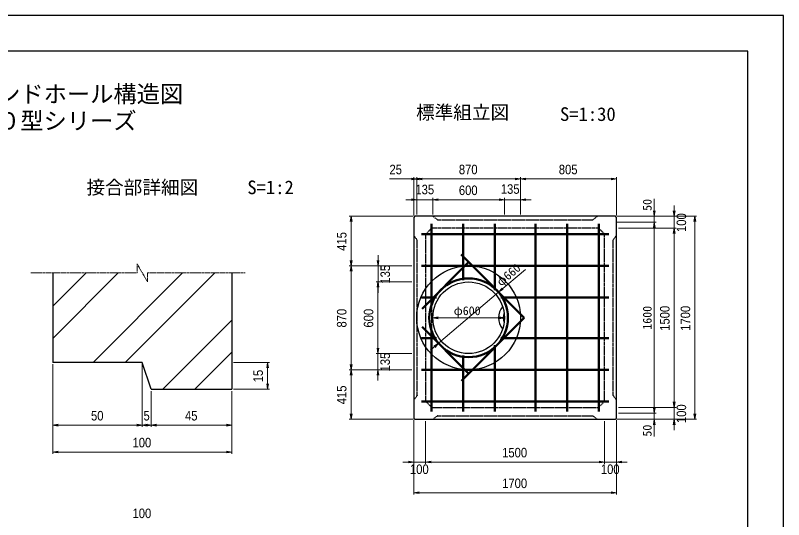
# Model space of a CAD drawing. Units: millimetres, scale not verified. Extents: x -210 to 210, y -148 to 148.
# Drawn here: x -4.6 to 210, y 7.8 to 148.5 of the extents above; entities that cross this region are included whole.
import ezdxf
from ezdxf.enums import TextEntityAlignment as Align

# ---------------------------------------------------------------- set-up
doc = ezdxf.new("R2010")
doc.units = ezdxf.units.MM
doc.linetypes.add('USER1', pattern=[12.95, 6.35, -3.175, 0.25, -3.175])
doc.linetypes.add('USER2', pattern=[4.7625, 3.175, -1.5875])
doc.layers.add('0-0', color=7, linetype='Continuous')
for name, color, linetype, lineweight in [('0-1_0', 9, 'Continuous', 25), ('0-2_dims', 2, 'Continuous', 13), ('0-3_pen1実線', 4, 'Continuous', 13), ('0-5_pen3実線', 7, 'Continuous', 25), ('0-6_pen4実線', 6, 'Continuous', 25), ('0-7_pen1一点', 4, 'USER1', 13), ('0-8_pen2破線', 3, 'USER2', 25), ('0-9_鉄筋１', 7, 'Continuous', 50), ('0-A_鉄筋２', 7, 'Continuous', 50)]:
    doc.layers.add(name, color=color, linetype=linetype, lineweight=lineweight)
doc.styles.add('ＭＳ ゴシック', font='')
doc.styles.add('ＭＳ Ｐゴシック', font='')
doc.styles.get('ＭＳ ゴシック').set_extended_font_data('MS Gothic')
doc.styles.get('ＭＳ Ｐゴシック').set_extended_font_data('MS PGothic')

# ---------------------------------------------------------------- blocks, each defined once
blk = doc.blocks.new('部分図 1')
at = {"layer": '0-1_0'}
blk.add_lwpolyline([(0, 0), (12600, 0), (12600, 8910), (0, 8910)], close=True, dxfattribs=at)
at = {"layer": '0-2_dims'}
for p, q in [((9500, 7233), (9500, 7555.57)), ((9525, 7243), (9525, 7555.57)), ((9525, 7243), (9525, 7555.57)), ((10395, 7540.57), (9525, 7540.57)), ((10395, 7243), (10395, 7555.57)), ((10395, 7243), (10395, 7555.57)), ((10395, 7540.57), (11200, 7540.57)), ((11200, 7233), (11200, 7555.57)), ((9525, 7366.54), (9435, 7366.54)), ((9525, 7243), (9525, 7381.54)), ((9660, 7366.54), (9525, 7366.54)), ((9660, 7243), (9660, 7381.54)), ((9660, 7243), (9660, 7381.53)), ((9660, 7366.54), (9750, 7366.54)), ((9660, 7366.53), (10260, 7366.53)), ((10260, 7366.53), (10170, 7366.53)), ((10260, 7243), (10260, 7381.53)), ((10260, 7243), (10260, 7381.53)), ((10260, 7366.53), (10395, 7366.53)), ((10395, 7243), (10395, 7381.53)), ((10395, 7366.53), (10485, 7366.53)), ((11683, 7228), (11683, 7318)), ((9495, 7228), (8960.31, 7228)), ((8975.31, 6813), (8975.31, 7228)), ((11205, 7228), (11698, 7228)), ((11205, 7228), (11871, 7228)), ((11683, 7128), (11683, 7228)), ((11856, 5528), (11856, 7228)), ((11215, 7128), (11698, 7128)), ((11215, 7128), (11698, 7128)), ((11683, 7128), (11683, 7038)), ((11683, 7128), (11683, 5628)), ((9201.26, 6813), (9201.26, 6903)), ((9485, 6813), (8960.31, 6813)), ((9485, 6813), (8960.31, 6813)), ((8975.31, 5943), (8975.31, 6813)), ((9485, 6813), (9186.26, 6813)), ((9201.26, 6678), (9201.26, 6813)), ((9485, 6678), (9185.31, 6678)), ((9485, 6678), (9186.26, 6678)), ((9200.31, 6678), (9200.31, 6078)), ((9201.26, 6678), (9201.26, 6588)), ((9200.31, 6078), (9200.31, 6168)), ((9485, 6078), (9185.31, 6078)), ((9485, 6078), (9185.31, 6078)), ((9200.31, 6078), (9200.31, 5943)), ((6475.03, 5989.69), (6475.03, 5464.03)), ((6475.03, 5989.69), (6475.03, 5239.03)), ((7225.03, 5989.69), (7225.03, 5464.03)), ((7225.03, 5989.69), (7225.03, 5464.03)), ((7990.03, 6004.69), (8290.12, 6004.69)), ((8275.12, 6004.69), (8275.12, 5779.69)), ((9485, 5943), (8960.31, 5943)), ((9485, 5943), (8960.31, 5943)), ((8975.31, 5943), (8975.31, 5528)), ((9485, 5943), (9185.31, 5943)), ((9200.31, 5943), (9200.31, 5853)), ((7300.03, 5764.69), (7300.03, 5464.03)), ((7300.03, 5764.69), (7300.03, 5464.03)), ((7975.03, 5764.69), (7975.03, 5464.03)), ((7975.03, 5764.69), (7975.03, 5239.03)), ((7990.03, 5779.69), (8290.12, 5779.69)), ((11683, 5628), (11683, 5718)), ((11215, 5628), (11698, 5628)), ((11215, 5628), (11698, 5628)), ((11683, 5628), (11683, 5528)), ((7225.03, 5479.03), (6475.03, 5479.03)), ((7300.03, 5479.03), (7225.03, 5479.03)), ((7300.03, 5479.03), (7975.03, 5479.03)), ((9495, 5528), (8960.31, 5528)), ((9500, 5523), (9500, 5155)), ((9500, 5523), (9500, 4898)), ((9600, 5513), (9600, 5155)), ((9600, 5513), (9600, 5155)), ((11100, 5513), (11100, 5155)), ((11100, 5513), (11100, 5155)), ((11200, 5523), (11200, 5155)), ((11200, 5523), (11200, 4898)), ((11205, 5528), (11871, 5528)), ((11205, 5528), (11698, 5528)), ((11683, 5528), (11683, 5438)), ((7975.03, 5254.03), (6475.03, 5254.03)), ((9500, 5170), (9410, 5170)), ((9600, 5170), (9500, 5170)), ((9600, 5170), (9690, 5170)), ((9600, 5170), (11100, 5170)), ((11100, 5170), (11010, 5170)), ((11100, 5170), (11200, 5170)), ((11200, 5170), (11290, 5170)), ((9500, 4913), (11200, 4913))]:
    blk.add_line(p, q, dxfattribs=at)
at = {"layer": '0-2_dims', "lineweight": 18}
for p, q in [((11516, 7228), (11516, 7373)), ((11215, 7228), (11531, 7228)), ((11516, 7228), (11516, 7178)), ((11205, 7178), (11531, 7178)), ((11205, 7178), (11531, 7178)), ((11516, 7178), (11516, 7088)), ((11516, 7178), (11516, 5578)), ((10211.7, 6591.42), (10436.71, 6782.2)), ((10211.7, 6591.42), (9708.3, 6164.58)), ((9660, 6378), (10260, 6378)), ((9708.3, 6164.58), (9639.65, 6106.38)), ((11516, 5578), (11516, 5668)), ((11215, 5578), (11531, 5578)), ((11215, 5578), (11531, 5578)), ((11516, 5578), (11516, 5528)), ((11205, 5528), (11531, 5528)), ((11516, 5528), (11516, 5383))]:
    blk.add_line(p, q, dxfattribs=at)
at = {"layer": '0-2_dims'}
for points in [[(9525, 7540.57), (9500, 7540.57), (9296.7, 7540.57)], [(9480, 7533.07), (9525, 7540.57), (9480, 7548.07)], [(9545, 7548.07), (9500, 7540.57), (9545, 7533.07)], [(9570, 7548.07), (9525, 7540.57), (9570, 7533.07)], [(10350, 7533.07), (10395, 7540.57), (10350, 7548.07)], [(10440, 7548.07), (10395, 7540.57), (10440, 7533.07)], [(11155, 7533.07), (11200, 7540.57), (11155, 7548.07)], [(9480, 7359.04), (9525, 7366.54), (9480, 7374.04)], [(9705, 7374.04), (9660, 7366.54), (9705, 7359.04)], [(9705, 7374.03), (9660, 7366.53), (9705, 7359.03)], [(10215, 7359.03), (10260, 7366.53), (10215, 7374.03)], [(10215, 7359.03), (10260, 7366.53), (10215, 7374.03)], [(10440, 7374.03), (10395, 7366.53), (10440, 7359.03)], [(8982.81, 7183), (8975.31, 7228), (8967.81, 7183)], [(11675.5, 7273), (11683, 7228), (11690.5, 7273)], [(11863.5, 7183), (11856, 7228), (11848.5, 7183)], [(11690.5, 7083), (11683, 7128), (11675.5, 7083)], [(11690.5, 7083), (11683, 7128), (11675.5, 7083)], [(8967.81, 6858), (8975.31, 6813), (8982.81, 6858)], [(9193.76, 6858), (9201.26, 6813), (9208.76, 6858)], [(8982.81, 6768), (8975.31, 6813), (8967.81, 6768)], [(9207.81, 6633), (9200.31, 6678), (9192.81, 6633)], [(9208.76, 6633), (9201.26, 6678), (9193.76, 6633)], [(9192.81, 6123), (9200.31, 6078), (9207.81, 6123)], [(9192.81, 6123), (9200.31, 6078), (9207.81, 6123)], [(8282.62, 5959.69), (8275.12, 6004.69), (8267.62, 5959.69)], [(8967.81, 5988), (8975.31, 5943), (8982.81, 5988)], [(8982.81, 5898), (8975.31, 5943), (8967.81, 5898)], [(9207.81, 5898), (9200.31, 5943), (9192.81, 5898)], [(8267.62, 5824.69), (8275.12, 5779.69), (8282.62, 5824.69)], [(11675.5, 5673), (11683, 5628), (11690.5, 5673)], [(11675.5, 5673), (11683, 5628), (11690.5, 5673)], [(8967.81, 5573), (8975.31, 5528), (8982.81, 5573)], [(11848.5, 5573), (11856, 5528), (11863.5, 5573)], [(6520.03, 5486.53), (6475.03, 5479.03), (6520.03, 5471.53)], [(7180.03, 5471.53), (7225.03, 5479.03), (7180.03, 5486.53)], [(7270.03, 5486.53), (7225.03, 5479.03), (7270.03, 5471.53)], [(7255.03, 5471.53), (7300.03, 5479.03), (7255.03, 5486.53)], [(7345.03, 5486.53), (7300.03, 5479.03), (7345.03, 5471.53)], [(7930.03, 5471.53), (7975.03, 5479.03), (7930.03, 5486.53)], [(11690.5, 5483), (11683, 5528), (11675.5, 5483)], [(6520.03, 5261.53), (6475.03, 5254.03), (6520.03, 5246.53)], [(7930.03, 5246.53), (7975.03, 5254.03), (7930.03, 5261.53)], [(9455, 5162.5), (9500, 5170), (9455, 5177.5)], [(9645, 5177.5), (9600, 5170), (9645, 5162.5)], [(9645, 5177.5), (9600, 5170), (9645, 5162.5)], [(11055, 5162.5), (11100, 5170), (11055, 5177.5)], [(11055, 5162.5), (11100, 5170), (11055, 5177.5)], [(11245, 5177.5), (11200, 5170), (11245, 5162.5)], [(9545, 4920.5), (9500, 4913), (9545, 4905.5)], [(11155, 4905.5), (11200, 4913), (11155, 4920.5)]]:
    blk.add_lwpolyline(points, dxfattribs=at)
at = {"layer": '0-2_dims', "lineweight": 18}
for points in [[(11508.5, 7273), (11516, 7228), (11523.5, 7273)], [(11523.5, 7133), (11516, 7178), (11508.5, 7133)], [(11523.5, 7133), (11516, 7178), (11508.5, 7133)], [(10241.17, 6626.24), (10211.7, 6591.42), (10250.87, 6614.8)], [(9705, 6385.5), (9660, 6378), (9705, 6370.5)], [(10215, 6370.5), (10260, 6378), (10215, 6385.5)], [(9678.83, 6129.76), (9708.3, 6164.58), (9669.13, 6141.2)], [(11508.5, 5623), (11516, 5578), (11523.5, 5623)], [(11508.5, 5623), (11516, 5578), (11523.5, 5623)], [(11523.5, 5483), (11516, 5528), (11508.5, 5483)]]:
    blk.add_lwpolyline(points, dxfattribs=at)
at = {"layer": '0-3_pen1実線'}
for p, q in [((6475.03, 6475.03), (6754.69, 6754.69)), ((6475.03, 6205.62), (7024.1, 6754.69)), ((6812.92, 6004.69), (7562.92, 6754.69)), ((7082.33, 6004.69), (7832.33, 6754.69)), ((7396.14, 5779.69), (7975.03, 6358.58)), ((7665.55, 5779.69), (7975.03, 6089.18))]:
    blk.add_line(p, q, dxfattribs=at)
at = {"layer": '0-5_pen3実線'}
for p, q in [((9510, 7228), (9500, 7218)), ((9500, 7218), (9500, 5538)), ((11200, 5538), (11200, 7218)), ((6475.03, 6754.69), (6475.03, 6004.69)), ((7975.03, 6754.69), (7975.03, 5779.69)), ((7225.03, 6004.69), (6475.03, 6004.69)), ((7300.03, 5779.69), (7225.03, 6004.69)), ((7300.03, 5779.69), (7975.03, 5779.69)), ((9500, 5538), (9510, 5528)), ((11190, 5528), (11200, 5538)), ((9510, 5528), (11190, 5528))]:
    blk.add_line(p, q, dxfattribs=at)
blk.add_lwpolyline([(11200, 7218), (11190, 7228), (9510, 7228)], dxfattribs=at)
for radius in [435, 300]:
    blk.add_circle((9960, 6378), radius, dxfattribs=at)
for radius, start, end in [(140, 138.43198, 221.56802), (100, 157.57189, 202.42811)]:
    blk.add_arc((10350, 6378), radius, start, end, dxfattribs=at)
at = {"layer": '0-6_pen4実線'}
blk.add_lwpolyline([(300, 300), (12300, 300), (12300, 8610), (300, 8610)], close=True, dxfattribs=at)
at = {"layer": '0-7_pen1一点'}
for p, q in [((7181.73, 6754.69), (7181.73, 6829.69)), ((7268.33, 6679.69), (7181.73, 6829.69)), ((7181.73, 6754.69), (6287.53, 6754.69)), ((8087.53, 6754.69), (7268.33, 6754.69)), ((7268.33, 6754.69), (7268.33, 6679.69))]:
    blk.add_line(p, q, dxfattribs=at)
at = {"layer": '0-8_pen2破線'}
for p, q in [((9700, 7198), (9660, 7228)), ((11000, 7198), (11040, 7228)), ((9700, 7198), (11000, 7198)), ((9650, 7128), (9650, 5628)), ((11050, 7128), (11050, 5628)), ((9600, 7078), (11100, 7078)), ((11170, 7028), (11200, 7068)), ((11170, 5728), (11170, 7028)), ((9530, 5728), (9500, 5688)), ((9600, 5678), (11100, 5678)), ((11170, 5728), (11200, 5688)), ((9700, 5558), (9660, 5528))]:
    blk.add_line(p, q, dxfattribs=at)
blk.add_lwpolyline([(9650, 5628), (11050, 5628), (11100, 5678), (11100, 7078), (11050, 7128), (9650, 7128), (9600, 7078), (9600, 5678)], close=True, dxfattribs=at)
for points in [[(9530, 5728), (9530, 7028), (9500, 7068)], [(9700, 5558), (11000, 5558), (11040, 5528)]]:
    blk.add_lwpolyline(points, dxfattribs=at)
at = {"layer": '0-9_鉄筋１'}
for p, q in [((9650, 7113.5), (9650, 6478.5)), ((9915, 7113.5), (9915, 6693.5)), ((10180, 7113.5), (10180, 6608.5)), ((10520, 7113.5), (10520, 5642.5)), ((10785, 7113.5), (10785, 5642.5)), ((11050, 7113.5), (11050, 5642.5)), ((9614.5, 7078), (11085.5, 7078)), ((10426.69, 6378), (9897.2, 6907.5)), ((9569.5, 6454.19), (9960, 6844.69)), ((9614.5, 6813), (11085.5, 6813)), ((9614.5, 6548), (9689.5, 6548)), ((10230.5, 6548), (11085.5, 6548)), ((9899.5, 5850.8), (10426.69, 6378)), ((9960, 5911.31), (9569.5, 6301.81)), ((9650, 6277.5), (9650, 5642.5)), ((9614.5, 6208), (9689.5, 6208)), ((10230.5, 6208), (11085.5, 6208)), ((10180, 6147.5), (10180, 5642.5)), ((9915, 6062.5), (9915, 5642.5)), ((9614.5, 5943), (11085.5, 5943)), ((9614.5, 5678), (11085.5, 5678))]:
    blk.add_line(p, q, dxfattribs=at)
blk.add_circle((9960, 6378), 330, dxfattribs=at)
at = {"layer": '0-A_鉄筋２'}
for p, q in [((9650, 7113.5), (9650, 7163.5)), ((9915, 7113.5), (9915, 7163.5)), ((10180, 7113.5), (10180, 7163.5)), ((10520, 7113.5), (10520, 7163.5)), ((10785, 7113.5), (10785, 7163.5)), ((11050, 7113.5), (11050, 7163.5)), ((9614.5, 7078), (9564.5, 7078)), ((11085.5, 7078), (11135.5, 7078)), ((9614.5, 6813), (9564.5, 6813)), ((11085.5, 6813), (11135.5, 6813)), ((9614.5, 6548), (9564.5, 6548)), ((11085.5, 6548), (11135.5, 6548)), ((9614.5, 6208), (9564.5, 6208)), ((11085.5, 6208), (11135.5, 6208)), ((9614.5, 5943), (9564.5, 5943)), ((11085.5, 5943), (11135.5, 5943)), ((9614.5, 5678), (9564.5, 5678)), ((11085.5, 5678), (11135.5, 5678)), ((9650, 5642.5), (9650, 5592.5)), ((9915, 5642.5), (9915, 5592.5)), ((10180, 5642.5), (10180, 5592.5)), ((10520, 5642.5), (10520, 5592.5)), ((10785, 5642.5), (10785, 5592.5)), ((11050, 5642.5), (11050, 5592.5))]:
    blk.add_line(p, q, dxfattribs=at)
at = {"layer": '0-2_dims', "color": 7, "style": 'ＭＳ Ｐゴシック', "width": 0.9}
for s, p in [('25', (9296.7, 7555.57)), ('870', (9878.18, 7555.57)), ('805', (10715.68, 7555.57)), ('135', (9513.93, 7388.02)), ('600', (9878.18, 7381.53)), ('135', (10229.93, 7392.02)), ('50', (6795.48, 5494.03)), ('5', (7235.26, 5494.03)), ('45', (7582.98, 5494.03)), ('100', (7143.21, 5269.03)), ('1500', (10240.91, 5185)), ('100', (9468.18, 5045.91)), ('100', (11068.18, 5045.91)), ('1700', (10240.91, 4928)), ('100', (7143.21, 4676.54))]:
    blk.add_text(s, height=79.98, dxfattribs=at).set_placement(p, align=Align.BOTTOM_LEFT)
at = {"layer": '0-2_dims', "color": 7, "style": 'ＭＳ ゴシック'}
for s, rotation, p in [('50', 90, (11515.5, 7273)), ('φ660', 40.294, (10245.7, 6620.9)), ('1600', 90, (11515.5, 6278)), ('50', 90, (11515.5, 5383))]:
    blk.add_text(s, height=73.31, rotation=rotation, dxfattribs=at).set_placement(p, align=Align.BOTTOM_LEFT)
at = {"layer": '0-2_dims', "color": 7, "style": 'ＭＳ Ｐゴシック', "width": 0.9}
for s, p in [('100', (11807.09, 7096.18)), ('415', (8960.31, 6938.68)), ('135', (9325.35, 6663.68)), ('870', (8960.31, 6296.18)), ('600', (9185.31, 6296.18)), ('1500', (11668, 6268.91)), ('1700', (11841, 6268.91)), ('135', (9324.4, 5928.68)), ('15', (8260.12, 5837.65)), ('415', (8960.31, 5653.68)), ('100', (11807.09, 5496.18))]:
    blk.add_text(s, height=79.98, rotation=90, dxfattribs=at).set_placement(p, align=Align.BOTTOM_LEFT)
at = {"layer": '0-2_dims', "color": 7, "style": 'ＭＳ ゴシック'}
blk.add_text('φ600', height=73.31, dxfattribs=at).set_placement((9835, 6378.5), align=Align.BOTTOM_LEFT)
at = {"layer": '0-5_pen3実線', "style": 'ＭＳ ゴシック'}
for s, height, p in [('\u3000標準組立図\u3000', 114.3, (9364, 8006.73)), ('S=1:30', 114.4, (10725.65, 7991.73)), ('\u3000接合部詳細図\u3000', 114.4, (6601.1, 7378.74)), ('S=1:2', 114.3, (8105.84, 7378.76))]:
    blk.add_text(s, height=height, dxfattribs=at).set_placement(p, align=Align.BOTTOM_LEFT)
at = {"layer": '0-6_pen4実線', "style": 'ＭＳ ゴシック'}
for s, p in [('\u3000ＫＯＥＩハンドホール構造図\u3000', (4837.55, 8137.5)), ('１５００型シリーズ', (5422.51, 7912.5))]:
    blk.add_text(s, height=143, dxfattribs=at).set_placement(p, align=Align.BOTTOM_LEFT)

msp = doc.modelspace()

# ---------------------------------------------------------------- block references
at = {"layer": '0-0', "xscale": 0.0333333, "yscale": 0.0333333}
msp.add_blockref('部分図 1', (-210, -148.5), dxfattribs=at)

doc.saveas('drawing.dxf')
